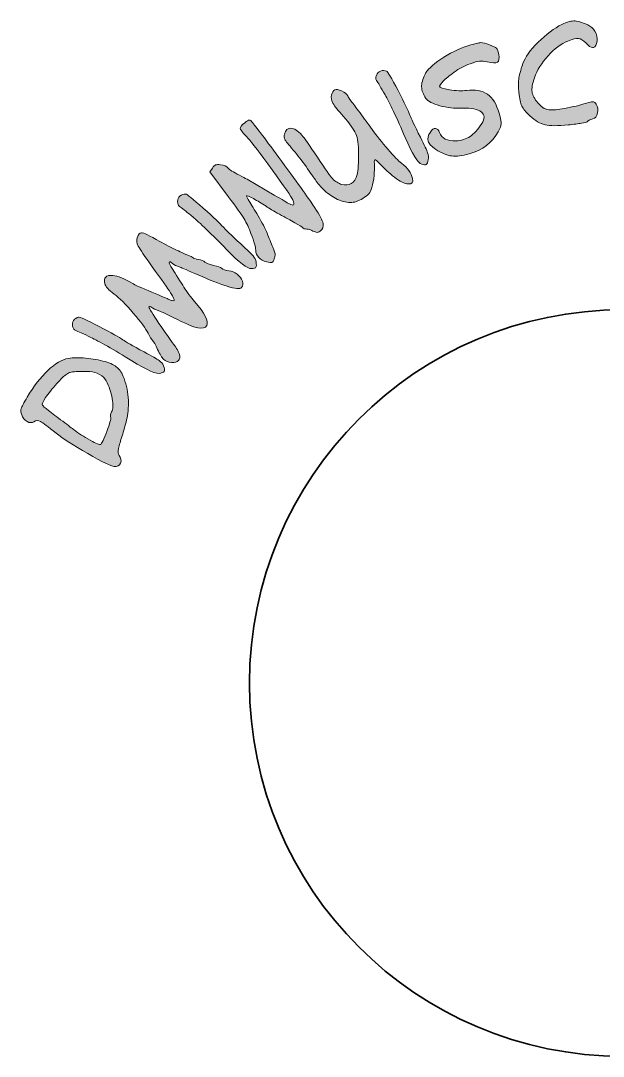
# Model space of a CAD drawing. Header units: inches. Extents: x -377 to 507, y -117 to 625.
# Drawn here: x -179.28 to -158.2, y 476.18 to 513.64 of the extents above; entities that cross this region are included whole.
import ezdxf

# ---------------------------------------------------------------- set-up
doc = ezdxf.new("R2010")
doc.units = ezdxf.units.IN
doc.header["$MEASUREMENT"] = 0
doc.layers.add('CUT', color=7, linetype='Continuous')
doc.layers.add('ENGRAVE', color=7, linetype='Continuous')

# ---------------------------------------------------------------- blocks, each defined once
blk = doc.blocks.new('block 262')
at = {"layer": 'ENGRAVE'}
h = blk.add_hatch(color=7, dxfattribs=at)
h.dxf.hatch_style = 2
edge = h.paths.add_edge_path()
edge.add_spline(control_points=[(-159.7, 513.503), (-159.514, 513.595), (-159.354, 513.637), (-159.219, 513.63), (-159.084, 513.623), (-158.906, 513.561), (-158.685, 513.443), (-158.586, 513.39), (-158.512, 513.298), (-158.462, 513.169), (-158.412, 513.04), (-158.407, 512.921), (-158.447, 512.81), (-158.483, 512.709), (-158.532, 512.66), (-158.595, 512.664), (-158.657, 512.668), (-158.738, 512.725), (-158.839, 512.833), (-158.939, 512.934), (-159.026, 512.988), (-159.102, 512.997), (-159.177, 513.007), (-159.305, 512.974), (-159.484, 512.9), (-159.733, 512.797), (-159.972, 512.62), (-160.201, 512.369), (-160.431, 512.117), (-160.594, 511.852), (-160.693, 511.573), (-160.768, 511.357), (-160.797, 511.187), (-160.78, 511.063), (-160.763, 510.94), (-160.692, 510.806), (-160.566, 510.661), (-160.474, 510.56), (-160.4, 510.494), (-160.344, 510.464), (-160.288, 510.434), (-160.204, 510.416), (-160.093, 510.41), (-159.969, 510.406), (-159.768, 510.431), (-159.491, 510.486), (-159.214, 510.54), (-158.957, 510.606), (-158.723, 510.681), (-158.648, 510.702), (-158.595, 510.708), (-158.562, 510.701), (-158.529, 510.694), (-158.496, 510.666), (-158.461, 510.619), (-158.401, 510.532), (-158.384, 510.426), (-158.412, 510.301), (-158.439, 510.177), (-158.497, 510.104), (-158.584, 510.082), (-158.638, 510.068), (-158.681, 510.052), (-158.713, 510.034), (-158.745, 510.016), (-158.771, 509.999), (-158.79, 509.984), (-158.81, 509.97), (-158.877, 509.952), (-158.989, 509.932), (-159.102, 509.912), (-159.264, 509.89), (-159.474, 509.868), (-159.849, 509.829), (-160.127, 509.831), (-160.308, 509.874), (-160.489, 509.917), (-160.671, 510.022), (-160.855, 510.191), (-161.006, 510.332), (-161.105, 510.453), (-161.151, 510.552), (-161.198, 510.652), (-161.233, 510.817), (-161.257, 511.048), (-161.279, 511.255), (-161.281, 511.417), (-161.263, 511.533), (-161.246, 511.65), (-161.195, 511.836), (-161.111, 512.092), (-161.036, 512.308), (-160.851, 512.563), (-160.559, 512.855), (-160.265, 513.147), (-159.979, 513.363), (-159.7, 513.503)], knot_values=[0, 0, 0, 0, 1, 1, 1, 2, 2, 2, 3, 3, 3, 4, 4, 4, 5, 5, 5, 6, 6, 6, 7, 7, 7, 8, 8, 8, 9, 9, 9, 10, 10, 10, 11, 11, 11, 12, 12, 12, 13, 13, 13, 14, 14, 14, 15, 15, 15, 16, 16, 16, 17, 17, 17, 18, 18, 18, 19, 19, 19, 20, 20, 20, 21, 21, 21, 22, 22, 22, 23, 23, 23, 24, 24, 24, 25, 25, 25, 26, 26, 26, 27, 27, 27, 28, 28, 28, 29, 29, 29, 30, 30, 30, 31, 31, 31, 32, 32, 32, 32], degree=3, periodic=1)
h = blk.add_hatch(color=7, dxfattribs=at)
h.dxf.hatch_style = 2
edge = h.paths.add_edge_path()
edge.add_spline(control_points=[(-164.652, 511.701), (-164.579, 511.852), (-164.39, 512.034), (-164.086, 512.246), (-163.782, 512.458), (-163.443, 512.621), (-163.071, 512.735), (-162.852, 512.803), (-162.707, 512.839), (-162.636, 512.843), (-162.565, 512.847), (-162.46, 512.822), (-162.323, 512.767), (-162.186, 512.716), (-162.101, 512.673), (-162.067, 512.639), (-162.034, 512.604), (-162.006, 512.53), (-161.985, 512.418), (-161.958, 512.271), (-161.975, 512.178), (-162.034, 512.138), (-162.093, 512.098), (-162.217, 512.101), (-162.404, 512.146), (-162.513, 512.174), (-162.604, 512.184), (-162.679, 512.177), (-162.754, 512.17), (-162.869, 512.136), (-163.024, 512.077), (-163.228, 512.004), (-163.419, 511.904), (-163.597, 511.777), (-163.775, 511.65), (-163.907, 511.54), (-163.992, 511.449), (-164.077, 511.358), (-164.122, 511.297), (-164.126, 511.265), (-164.127, 511.221), (-164.007, 511.179), (-163.767, 511.139), (-163.525, 511.099), (-163.32, 511.09), (-163.151, 511.115), (-162.838, 511.156), (-162.585, 511.109), (-162.393, 510.975), (-162.201, 510.841), (-162.061, 510.612), (-161.974, 510.289), (-161.92, 510.093), (-161.895, 509.964), (-161.898, 509.902), (-161.901, 509.84), (-161.936, 509.746), (-162.003, 509.623), (-162.22, 509.226), (-162.571, 508.958), (-163.055, 508.818), (-163.307, 508.745), (-163.52, 508.721), (-163.693, 508.744), (-163.866, 508.767), (-164.056, 508.847), (-164.265, 508.984), (-164.418, 509.083), (-164.511, 509.18), (-164.541, 509.277), (-164.572, 509.374), (-164.545, 509.485), (-164.46, 509.608), (-164.397, 509.7), (-164.336, 509.744), (-164.276, 509.741), (-164.215, 509.737), (-164.166, 509.688), (-164.127, 509.594), (-164.047, 509.378), (-163.851, 509.278), (-163.539, 509.292), (-163.34, 509.302), (-163.168, 509.354), (-163.025, 509.448), (-162.882, 509.542), (-162.741, 509.697), (-162.602, 509.915), (-162.485, 510.095), (-162.489, 510.237), (-162.615, 510.339), (-162.741, 510.44), (-162.97, 510.486), (-163.3, 510.475), (-163.587, 510.464), (-163.859, 510.493), (-164.117, 510.563), (-164.375, 510.634), (-164.543, 510.722), (-164.62, 510.829), (-164.721, 510.976), (-164.774, 511.113), (-164.777, 511.24), (-164.781, 511.366), (-164.739, 511.52), (-164.652, 511.701)], knot_values=[0, 0, 0, 0, 1, 1, 1, 2, 2, 2, 3, 3, 3, 4, 4, 4, 5, 5, 5, 6, 6, 6, 7, 7, 7, 8, 8, 8, 9, 9, 9, 10, 10, 10, 11, 11, 11, 12, 12, 12, 13, 13, 13, 14, 14, 14, 15, 15, 15, 16, 16, 16, 17, 17, 17, 18, 18, 18, 19, 19, 19, 20, 20, 20, 21, 21, 21, 22, 22, 22, 23, 23, 23, 24, 24, 24, 25, 25, 25, 26, 26, 26, 27, 27, 27, 28, 28, 28, 29, 29, 29, 30, 30, 30, 31, 31, 31, 32, 32, 32, 33, 33, 33, 34, 34, 34, 35, 35, 35, 35], degree=3, periodic=1)
h = blk.add_hatch(color=7, dxfattribs=at)
h.dxf.hatch_style = 2
edge = h.paths.add_edge_path()
edge.add_spline(control_points=[(-166.409, 511.671), (-166.382, 511.741), (-166.333, 511.789), (-166.262, 511.817), (-166.19, 511.844), (-166.118, 511.843), (-166.042, 511.813), (-166.005, 511.8), (-165.868, 511.567), (-165.63, 511.112), (-165.392, 510.657), (-165.248, 510.36), (-165.198, 510.22), (-165.164, 510.12), (-165.038, 509.853), (-164.819, 509.421), (-164.677, 509.135), (-164.589, 508.948), (-164.557, 508.858), (-164.524, 508.769), (-164.516, 508.687), (-164.533, 508.612), (-164.555, 508.517), (-164.579, 508.46), (-164.606, 508.441), (-164.632, 508.421), (-164.686, 508.423), (-164.768, 508.446), (-164.91, 508.486), (-165.111, 508.81), (-165.37, 509.417), (-165.519, 509.764), (-165.658, 510.074), (-165.789, 510.348), (-165.921, 510.622), (-166.023, 510.824), (-166.097, 510.954), (-166.17, 511.085), (-166.235, 511.196), (-166.291, 511.287), (-166.347, 511.379), (-166.385, 511.441), (-166.405, 511.475), (-166.424, 511.508), (-166.434, 511.537), (-166.435, 511.562), (-166.436, 511.587), (-166.427, 511.623), (-166.409, 511.671)], knot_values=[0, 0, 0, 0, 1, 1, 1, 2, 2, 2, 3, 3, 3, 4, 4, 4, 5, 5, 5, 6, 6, 6, 7, 7, 7, 8, 8, 8, 9, 9, 9, 10, 10, 10, 11, 11, 11, 12, 12, 12, 13, 13, 13, 14, 14, 14, 15, 15, 15, 16, 16, 16, 16], degree=3, periodic=1)
h = blk.add_hatch(color=7, dxfattribs=at)
h.dxf.hatch_style = 2
edge = h.paths.add_edge_path()
edge.add_spline(control_points=[(-168.037, 510.958), (-168.012, 511.047), (-167.971, 511.107), (-167.915, 511.136), (-167.863, 511.164), (-167.78, 511.15), (-167.669, 511.097), (-167.557, 511.043), (-167.484, 510.984), (-167.451, 510.92), (-167.432, 510.882), (-167.389, 510.819), (-167.323, 510.729), (-167.257, 510.639), (-167.15, 510.497), (-167.003, 510.301), (-166.856, 510.106), (-166.711, 509.907), (-166.567, 509.705), (-166.405, 509.479), (-166.215, 509.24), (-165.995, 508.987), (-165.775, 508.734), (-165.612, 508.566), (-165.506, 508.482), (-165.278, 508.311), (-165.144, 508.127), (-165.105, 507.933), (-165.072, 507.788), (-165.123, 507.721), (-165.257, 507.731), (-165.396, 507.74), (-165.561, 507.821), (-165.753, 507.974), (-165.945, 508.127), (-166.108, 508.273), (-166.243, 508.413), (-166.378, 508.552), (-166.455, 508.618), (-166.474, 508.608), (-166.485, 508.602), (-166.49, 508.573), (-166.487, 508.522), (-166.484, 508.471), (-166.483, 508.378), (-166.485, 508.244), (-166.486, 508.109), (-166.501, 507.964), (-166.528, 507.806), (-166.558, 507.652), (-166.588, 507.542), (-166.62, 507.475), (-166.653, 507.408), (-166.705, 507.348), (-166.778, 507.296), (-166.944, 507.166), (-167.101, 507.091), (-167.247, 507.069), (-167.393, 507.048), (-167.562, 507.073), (-167.752, 507.146), (-167.93, 507.22), (-168.091, 507.321), (-168.236, 507.449), (-168.381, 507.576), (-168.498, 507.703), (-168.586, 507.831), (-168.675, 507.96), (-168.799, 508.136), (-168.959, 508.36), (-169.119, 508.585), (-169.273, 508.783), (-169.42, 508.954), (-169.594, 509.16), (-169.694, 509.289), (-169.722, 509.341), (-169.749, 509.394), (-169.754, 509.458), (-169.737, 509.534), (-169.699, 509.682), (-169.622, 509.754), (-169.504, 509.748), (-169.387, 509.743), (-169.255, 509.659), (-169.108, 509.497), (-169.021, 509.404), (-168.834, 509.138), (-168.546, 508.701), (-168.258, 508.264), (-168.077, 508.005), (-168.001, 507.925), (-167.897, 507.817), (-167.783, 507.748), (-167.66, 507.717), (-167.536, 507.686), (-167.424, 507.697), (-167.322, 507.75), (-167.221, 507.802), (-167.151, 507.91), (-167.111, 508.071), (-167.071, 508.233), (-167.052, 508.495), (-167.055, 508.856), (-167.055, 509.157), (-167.089, 509.389), (-167.159, 509.55), (-167.229, 509.712), (-167.379, 509.921), (-167.609, 510.179), (-167.798, 510.386), (-167.923, 510.545), (-167.983, 510.656), (-168.044, 510.768), (-168.062, 510.869), (-168.037, 510.958)], knot_values=[0, 0, 0, 0, 1, 1, 1, 2, 2, 2, 3, 3, 3, 4, 4, 4, 5, 5, 5, 6, 6, 6, 7, 7, 7, 8, 8, 8, 9, 9, 9, 10, 10, 10, 11, 11, 11, 12, 12, 12, 13, 13, 13, 14, 14, 14, 15, 15, 15, 16, 16, 16, 17, 17, 17, 18, 18, 18, 19, 19, 19, 20, 20, 20, 21, 21, 21, 22, 22, 22, 23, 23, 23, 24, 24, 24, 25, 25, 25, 26, 26, 26, 27, 27, 27, 28, 28, 28, 29, 29, 29, 30, 30, 30, 31, 31, 31, 32, 32, 32, 33, 33, 33, 34, 34, 34, 35, 35, 35, 36, 36, 36, 37, 37, 37, 38, 38, 38, 38], degree=3, periodic=1)
h = blk.add_hatch(color=7, dxfattribs=at)
h.dxf.hatch_style = 2
edge = h.paths.add_edge_path()
edge.add_spline(control_points=[(-171.336, 509.731), (-171.353, 509.785), (-171.3, 509.857), (-171.177, 509.948), (-171.096, 510.009), (-171.04, 510.04), (-171.009, 510.042), (-170.979, 510.043), (-170.942, 510.015), (-170.899, 509.958), (-170.714, 509.731), (-170.323, 509.21), (-169.725, 508.393), (-169.127, 507.577), (-168.764, 507.069), (-168.636, 506.869), (-168.463, 506.602), (-168.365, 506.412), (-168.342, 506.3), (-168.319, 506.187), (-168.355, 506.096), (-168.45, 506.025), (-168.501, 505.987), (-168.549, 505.974), (-168.595, 505.985), (-168.64, 505.996), (-168.693, 506.018), (-168.753, 506.049), (-168.814, 506.08), (-168.871, 506.097), (-168.925, 506.099), (-169.007, 506.102), (-169.06, 506.12), (-169.085, 506.154), (-169.108, 506.185), (-169.199, 506.243), (-169.359, 506.33), (-169.519, 506.417), (-169.706, 506.519), (-169.92, 506.636), (-170.134, 506.754), (-170.296, 506.851), (-170.406, 506.927), (-170.561, 507.029), (-170.714, 507.12), (-170.865, 507.203), (-171.016, 507.285), (-171.1, 507.32), (-171.118, 507.308), (-171.128, 507.3), (-171.086, 507.221), (-170.991, 507.069), (-170.897, 506.918), (-170.781, 506.724), (-170.642, 506.49), (-170.504, 506.255), (-170.403, 506.053), (-170.341, 505.883), (-170.309, 505.806), (-170.273, 505.718), (-170.232, 505.62), (-170.19, 505.522), (-170.16, 505.452), (-170.144, 505.412), (-170.127, 505.372), (-170.111, 505.325), (-170.096, 505.273), (-170.081, 505.221), (-170.075, 505.178), (-170.079, 505.144), (-170.082, 505.11), (-170.091, 505.071), (-170.107, 505.028), (-170.137, 504.947), (-170.165, 504.902), (-170.192, 504.893), (-170.219, 504.883), (-170.283, 504.892), (-170.381, 504.918), (-170.504, 504.948), (-170.6, 505.001), (-170.669, 505.076), (-170.738, 505.151), (-170.775, 505.24), (-170.778, 505.343), (-170.779, 505.437), (-170.837, 505.635), (-170.95, 505.936), (-171.026, 506.143), (-171.109, 506.32), (-171.199, 506.467), (-171.29, 506.613), (-171.483, 506.885), (-171.779, 507.282), (-171.779, 507.282), (-172.44, 508.168), (-172.44, 508.168), (-172.44, 508.168), (-172.347, 508.308), (-172.347, 508.308), (-172.307, 508.369), (-172.269, 508.407), (-172.233, 508.421), (-172.196, 508.435), (-172.136, 508.436), (-172.053, 508.424), (-171.922, 508.411), (-171.833, 508.374), (-171.788, 508.313), (-171.762, 508.279), (-171.715, 508.242), (-171.645, 508.201), (-171.576, 508.161), (-171.482, 508.11), (-171.364, 508.047), (-171.246, 507.984), (-171.156, 507.936), (-171.094, 507.903), (-171.094, 507.903), (-170.107, 507.333), (-170.107, 507.333), (-169.817, 507.157), (-169.635, 507.051), (-169.559, 507.012), (-169.483, 506.974), (-169.434, 506.962), (-169.414, 506.978), (-169.387, 506.998), (-169.395, 507.058), (-169.438, 507.158), (-169.496, 507.278), (-169.745, 507.641), (-170.185, 508.245), (-170.624, 508.849), (-170.915, 509.228), (-171.056, 509.382), (-171.226, 509.56), (-171.32, 509.677), (-171.336, 509.731)], knot_values=[0, 0, 0, 0, 1, 1, 1, 2, 2, 2, 3, 3, 3, 4, 4, 4, 5, 5, 5, 6, 6, 6, 7, 7, 7, 8, 8, 8, 9, 9, 9, 10, 10, 10, 11, 11, 11, 12, 12, 12, 13, 13, 13, 14, 14, 14, 15, 15, 15, 16, 16, 16, 17, 17, 17, 18, 18, 18, 19, 19, 19, 20, 20, 20, 21, 21, 21, 22, 22, 22, 23, 23, 23, 24, 24, 24, 25, 25, 25, 26, 26, 26, 27, 27, 27, 28, 28, 28, 29, 29, 29, 30, 30, 30, 31, 31, 31, 32, 32, 32, 33, 33, 33, 34, 34, 34, 35, 35, 35, 36, 36, 36, 37, 37, 37, 38, 38, 38, 39, 39, 39, 40, 40, 40, 41, 41, 41, 42, 42, 42, 43, 43, 43, 44, 44, 44, 45, 45, 45, 46, 46, 46, 46], degree=3, periodic=1)
h = blk.add_hatch(color=7, dxfattribs=at)
h.dxf.hatch_style = 2
edge = h.paths.add_edge_path()
edge.add_spline(control_points=[(-173.605, 507.102), (-173.604, 507.177), (-173.575, 507.24), (-173.519, 507.291), (-173.462, 507.342), (-173.393, 507.367), (-173.312, 507.366), (-173.273, 507.367), (-173.062, 507.197), (-172.678, 506.856), (-172.294, 506.516), (-172.054, 506.289), (-171.958, 506.176), (-171.89, 506.095), (-171.677, 505.89), (-171.319, 505.563), (-171.085, 505.347), (-170.936, 505.203), (-170.874, 505.131), (-170.812, 505.058), (-170.775, 504.985), (-170.764, 504.909), (-170.751, 504.812), (-170.754, 504.751), (-170.772, 504.723), (-170.79, 504.695), (-170.841, 504.678), (-170.925, 504.67), (-171.073, 504.657), (-171.375, 504.888), (-171.833, 505.365), (-172.095, 505.636), (-172.336, 505.876), (-172.556, 506.085), (-172.776, 506.294), (-172.943, 506.447), (-173.058, 506.543), (-173.173, 506.639), (-173.273, 506.72), (-173.358, 506.786), (-173.443, 506.852), (-173.501, 506.897), (-173.531, 506.92), (-173.561, 506.945), (-173.581, 506.968), (-173.59, 506.991), (-173.6, 507.014), (-173.605, 507.051), (-173.605, 507.102)], knot_values=[0, 0, 0, 0, 1, 1, 1, 2, 2, 2, 3, 3, 3, 4, 4, 4, 5, 5, 5, 6, 6, 6, 7, 7, 7, 8, 8, 8, 9, 9, 9, 10, 10, 10, 11, 11, 11, 12, 12, 12, 13, 13, 13, 14, 14, 14, 15, 15, 15, 16, 16, 16, 16], degree=3, periodic=1)
h = blk.add_hatch(color=7, dxfattribs=at)
h.dxf.hatch_style = 2
edge = h.paths.add_edge_path()
edge.add_spline(control_points=[(-174.114, 501.399), (-174.173, 501.452), (-174.245, 501.569), (-174.329, 501.749), (-174.412, 501.929), (-174.469, 502.032), (-174.501, 502.06), (-174.552, 502.106), (-174.609, 502.197), (-174.674, 502.334), (-174.749, 502.492), (-174.927, 502.734), (-175.209, 503.06), (-175.491, 503.386), (-175.72, 503.616), (-175.895, 503.75), (-176.101, 503.9), (-176.216, 504.026), (-176.24, 504.126), (-176.288, 504.346), (-176.192, 504.444), (-175.951, 504.421), (-175.77, 504.402), (-175.537, 504.31), (-175.252, 504.146), (-175.146, 504.08), (-174.91, 503.971), (-174.543, 503.819), (-174.176, 503.667), (-173.97, 503.579), (-173.923, 503.554), (-173.88, 503.533), (-173.84, 503.518), (-173.804, 503.512), (-173.768, 503.505), (-173.744, 503.507), (-173.732, 503.52), (-173.713, 503.542), (-173.755, 503.634), (-173.858, 503.794), (-173.962, 503.955), (-174.184, 504.27), (-174.525, 504.739), (-174.801, 505.123), (-174.969, 505.371), (-175.027, 505.483), (-175.086, 505.595), (-175.1, 505.697), (-175.069, 505.789), (-175.025, 505.908), (-174.974, 505.968), (-174.917, 505.968), (-174.842, 505.969), (-174.621, 505.865), (-174.252, 505.654), (-174.036, 505.535), (-173.833, 505.43), (-173.646, 505.342), (-173.458, 505.253), (-173.319, 505.19), (-173.23, 505.153), (-173.141, 505.116), (-173.083, 505.088), (-173.055, 505.069), (-173.026, 505.043), (-172.958, 505.021), (-172.851, 505.002), (-172.743, 504.982), (-172.666, 504.951), (-172.618, 504.909), (-172.571, 504.867), (-172.468, 504.827), (-172.308, 504.789), (-172.149, 504.751), (-172.05, 504.716), (-172.012, 504.682), (-171.959, 504.634), (-171.871, 504.604), (-171.751, 504.593), (-171.643, 504.587), (-171.542, 504.547), (-171.45, 504.473), (-171.357, 504.398), (-171.294, 504.313), (-171.26, 504.218), (-171.226, 504.122), (-171.236, 504.045), (-171.29, 503.985), (-171.346, 503.922), (-171.522, 503.938), (-171.816, 504.034), (-172.111, 504.13), (-172.452, 504.263), (-172.839, 504.433), (-173.227, 504.604), (-173.451, 504.699), (-173.512, 504.72), (-173.643, 504.763), (-173.737, 504.81), (-173.794, 504.861), (-173.851, 504.912), (-173.886, 504.93), (-173.9, 504.914), (-173.926, 504.885), (-173.886, 504.793), (-173.782, 504.637), (-173.735, 504.562), (-173.67, 504.458), (-173.584, 504.324), (-173.499, 504.191), (-173.431, 504.085), (-173.38, 504.005), (-173.329, 503.925), (-173.267, 503.836), (-173.194, 503.737), (-173.121, 503.637), (-173.054, 503.552), (-172.993, 503.481), (-172.619, 503.061), (-172.472, 502.771), (-172.553, 502.61), (-172.6, 502.527), (-172.707, 502.498), (-172.877, 502.524), (-172.992, 502.542), (-173.235, 502.643), (-173.606, 502.828), (-173.978, 503.012), (-174.203, 503.117), (-174.283, 503.143), (-174.411, 503.184), (-174.498, 503.225), (-174.544, 503.266), (-174.589, 503.307), (-174.622, 503.316), (-174.642, 503.294), (-174.656, 503.278), (-174.561, 503.115), (-174.356, 502.804), (-174.151, 502.493), (-173.95, 502.204), (-173.752, 501.936), (-173.639, 501.783), (-173.568, 501.66), (-173.541, 501.568), (-173.513, 501.475), (-173.525, 501.4), (-173.575, 501.343), (-173.626, 501.286), (-173.709, 501.264), (-173.823, 501.275), (-173.938, 501.287), (-174.035, 501.328), (-174.114, 501.399)], knot_values=[0, 0, 0, 0, 1, 1, 1, 2, 2, 2, 3, 3, 3, 4, 4, 4, 5, 5, 5, 6, 6, 6, 7, 7, 7, 8, 8, 8, 9, 9, 9, 10, 10, 10, 11, 11, 11, 12, 12, 12, 13, 13, 13, 14, 14, 14, 15, 15, 15, 16, 16, 16, 17, 17, 17, 18, 18, 18, 19, 19, 19, 20, 20, 20, 21, 21, 21, 22, 22, 22, 23, 23, 23, 24, 24, 24, 25, 25, 25, 26, 26, 26, 27, 27, 27, 28, 28, 28, 29, 29, 29, 30, 30, 30, 31, 31, 31, 32, 32, 32, 33, 33, 33, 34, 34, 34, 35, 35, 35, 36, 36, 36, 37, 37, 37, 38, 38, 38, 39, 39, 39, 40, 40, 40, 41, 41, 41, 42, 42, 42, 43, 43, 43, 44, 44, 44, 45, 45, 45, 46, 46, 46, 47, 47, 47, 48, 48, 48, 49, 49, 49, 50, 50, 50, 51, 51, 51, 51], degree=3, periodic=1)
h = blk.add_hatch(color=7, dxfattribs=at)
h.dxf.hatch_style = 2
edge = h.paths.add_edge_path()
edge.add_spline(control_points=[(-177.407, 502.589), (-177.425, 502.662), (-177.412, 502.73), (-177.37, 502.794), (-177.327, 502.857), (-177.267, 502.898), (-177.188, 502.917), (-177.151, 502.927), (-176.904, 502.814), (-176.448, 502.578), (-175.992, 502.342), (-175.704, 502.181), (-175.584, 502.095), (-175.498, 502.032), (-175.242, 501.886), (-174.815, 501.656), (-174.535, 501.504), (-174.355, 501.401), (-174.277, 501.347), (-174.199, 501.292), (-174.146, 501.229), (-174.116, 501.159), (-174.08, 501.068), (-174.067, 501.007), (-174.078, 500.976), (-174.089, 500.945), (-174.134, 500.916), (-174.214, 500.887), (-174.353, 500.838), (-174.704, 500.989), (-175.265, 501.339), (-175.584, 501.538), (-175.877, 501.711), (-176.141, 501.86), (-176.406, 502.009), (-176.606, 502.116), (-176.74, 502.181), (-176.875, 502.246), (-176.992, 502.3), (-177.091, 502.343), (-177.189, 502.386), (-177.256, 502.416), (-177.291, 502.432), (-177.326, 502.447), (-177.351, 502.465), (-177.366, 502.485), (-177.381, 502.505), (-177.394, 502.54), (-177.407, 502.589)], knot_values=[0, 0, 0, 0, 1, 1, 1, 2, 2, 2, 3, 3, 3, 4, 4, 4, 5, 5, 5, 6, 6, 6, 7, 7, 7, 8, 8, 8, 9, 9, 9, 10, 10, 10, 11, 11, 11, 12, 12, 12, 13, 13, 13, 14, 14, 14, 15, 15, 15, 16, 16, 16, 16], degree=3, periodic=1)
h = blk.add_hatch(color=7, dxfattribs=at)
h.dxf.hatch_style = 2
edge = h.paths.add_edge_path()
edge.add_spline(control_points=[(-179.244, 499.387), (-179.277, 499.471), (-179.283, 499.544), (-179.263, 499.605), (-179.243, 499.666), (-179.171, 499.805), (-179.047, 500.022), (-178.818, 500.414), (-178.569, 500.736), (-178.299, 500.989), (-178.031, 501.242), (-177.784, 501.386), (-177.559, 501.422), (-177.39, 501.452), (-177.182, 501.457), (-176.933, 501.433), (-176.684, 501.41), (-176.45, 501.367), (-176.23, 501.305), (-176.027, 501.246), (-175.879, 501.175), (-175.788, 501.094), (-175.697, 501.012), (-175.615, 500.882), (-175.543, 500.7), (-175.448, 500.444), (-175.396, 500.182), (-175.387, 499.912), (-175.378, 499.642), (-175.399, 499.403), (-175.451, 499.196), (-175.502, 498.988), (-175.557, 498.796), (-175.614, 498.618), (-175.672, 498.44), (-175.715, 498.29), (-175.744, 498.166), (-175.773, 498.043), (-175.766, 497.958), (-175.723, 497.912), (-175.649, 497.825), (-175.633, 497.733), (-175.673, 497.638), (-175.714, 497.542), (-175.789, 497.499), (-175.899, 497.509), (-176.008, 497.518), (-176.328, 497.676), (-176.857, 497.979), (-177.386, 498.284), (-177.768, 498.531), (-178.002, 498.721), (-178.291, 498.954), (-178.479, 499.093), (-178.568, 499.14), (-178.656, 499.186), (-178.735, 499.184), (-178.804, 499.134), (-178.877, 499.087), (-178.959, 499.088), (-179.052, 499.139), (-179.145, 499.19), (-179.209, 499.273), (-179.244, 499.387)], knot_values=[0, 0, 0, 0, 1, 1, 1, 2, 2, 2, 3, 3, 3, 4, 4, 4, 5, 5, 5, 6, 6, 6, 7, 7, 7, 8, 8, 8, 9, 9, 9, 10, 10, 10, 11, 11, 11, 12, 12, 12, 13, 13, 13, 14, 14, 14, 15, 15, 15, 16, 16, 16, 17, 17, 17, 18, 18, 18, 19, 19, 19, 20, 20, 20, 21, 21, 21, 21], degree=3, periodic=1)
edge = h.paths.add_edge_path()
edge.add_spline(control_points=[(-177.973, 500.513), (-178.15, 500.319), (-178.288, 500.149), (-178.383, 500.004), (-178.479, 499.858), (-178.517, 499.768), (-178.497, 499.733), (-178.482, 499.706), (-178.408, 499.642), (-178.276, 499.539), (-178.143, 499.436), (-177.972, 499.305), (-177.761, 499.147), (-177.55, 498.988), (-177.414, 498.885), (-177.352, 498.839), (-177.188, 498.714), (-176.994, 498.59), (-176.77, 498.465), (-176.547, 498.34), (-176.419, 498.289), (-176.389, 498.311), (-176.35, 498.339), (-176.277, 498.497), (-176.169, 498.784), (-176.061, 499.072), (-176.013, 499.235), (-176.026, 499.275), (-176.047, 499.334), (-176.037, 499.405), (-175.993, 499.488), (-175.942, 499.585), (-175.936, 499.747), (-175.975, 499.973), (-176.014, 500.199), (-176.087, 500.412), (-176.193, 500.611), (-176.238, 500.706), (-176.316, 500.784), (-176.428, 500.846), (-176.539, 500.906), (-176.656, 500.94), (-176.777, 500.946), (-176.934, 500.947), (-177.045, 500.949), (-177.11, 500.953), (-177.176, 500.956), (-177.253, 500.952), (-177.342, 500.942), (-177.431, 500.931), (-177.49, 500.92), (-177.517, 500.908), (-177.545, 500.896), (-177.591, 500.869), (-177.654, 500.826), (-177.717, 500.783), (-177.766, 500.742), (-177.8, 500.705), (-177.834, 500.668), (-177.891, 500.604), (-177.973, 500.513)], knot_values=[0, 0, 0, 0, 1, 1, 1, 2, 2, 2, 3, 3, 3, 4, 4, 4, 5, 5, 5, 6, 6, 6, 7, 7, 7, 8, 8, 8, 9, 9, 9, 10, 10, 10, 11, 11, 11, 12, 12, 12, 13, 13, 13, 14, 14, 14, 15, 15, 15, 16, 16, 16, 17, 17, 17, 18, 18, 18, 19, 19, 19, 20, 20, 20, 20], degree=3, periodic=1)
at = {"layer": 'ENGRAVE', "lineweight": 0}
for points, knots in [([(-159.7, 513.503), (-159.514, 513.595), (-159.354, 513.637), (-159.219, 513.63), (-159.084, 513.623), (-158.906, 513.561), (-158.685, 513.443), (-158.586, 513.39), (-158.512, 513.298), (-158.462, 513.169), (-158.412, 513.04), (-158.407, 512.921), (-158.447, 512.81), (-158.483, 512.709), (-158.532, 512.66), (-158.595, 512.664), (-158.657, 512.668), (-158.738, 512.725), (-158.839, 512.833), (-158.939, 512.934), (-159.026, 512.988), (-159.102, 512.997), (-159.177, 513.007), (-159.305, 512.974), (-159.484, 512.9), (-159.733, 512.797), (-159.972, 512.62), (-160.201, 512.369), (-160.431, 512.117), (-160.594, 511.852), (-160.693, 511.573), (-160.768, 511.357), (-160.797, 511.187), (-160.78, 511.063), (-160.763, 510.94), (-160.692, 510.806), (-160.566, 510.661), (-160.474, 510.56), (-160.4, 510.494), (-160.344, 510.464), (-160.288, 510.434), (-160.204, 510.416), (-160.093, 510.41), (-159.969, 510.406), (-159.768, 510.431), (-159.491, 510.486), (-159.214, 510.54), (-158.957, 510.606), (-158.723, 510.681), (-158.648, 510.702), (-158.595, 510.708), (-158.562, 510.701), (-158.529, 510.694), (-158.496, 510.666), (-158.461, 510.619), (-158.401, 510.532), (-158.384, 510.426), (-158.412, 510.301), (-158.439, 510.177), (-158.497, 510.104), (-158.584, 510.082), (-158.638, 510.068), (-158.681, 510.052), (-158.713, 510.034), (-158.745, 510.016), (-158.771, 509.999), (-158.79, 509.984), (-158.81, 509.97), (-158.877, 509.952), (-158.989, 509.932), (-159.102, 509.912), (-159.264, 509.89), (-159.474, 509.868), (-159.849, 509.829), (-160.127, 509.831), (-160.308, 509.874), (-160.489, 509.917), (-160.671, 510.022), (-160.855, 510.191), (-161.006, 510.332), (-161.105, 510.453), (-161.151, 510.552), (-161.198, 510.652), (-161.233, 510.817), (-161.257, 511.048), (-161.279, 511.255), (-161.281, 511.417), (-161.263, 511.533), (-161.246, 511.65), (-161.195, 511.836), (-161.111, 512.092), (-161.036, 512.308), (-160.851, 512.563), (-160.559, 512.855), (-160.265, 513.147), (-159.979, 513.363), (-159.7, 513.503)], [0, 0, 0, 0, 1, 1, 1, 2, 2, 2, 3, 3, 3, 4, 4, 4, 5, 5, 5, 6, 6, 6, 7, 7, 7, 8, 8, 8, 9, 9, 9, 10, 10, 10, 11, 11, 11, 12, 12, 12, 13, 13, 13, 14, 14, 14, 15, 15, 15, 16, 16, 16, 17, 17, 17, 18, 18, 18, 19, 19, 19, 20, 20, 20, 21, 21, 21, 22, 22, 22, 23, 23, 23, 24, 24, 24, 25, 25, 25, 26, 26, 26, 27, 27, 27, 28, 28, 28, 29, 29, 29, 30, 30, 30, 31, 31, 31, 32, 32, 32, 32]), ([(-164.652, 511.701), (-164.579, 511.852), (-164.39, 512.034), (-164.086, 512.246), (-163.782, 512.458), (-163.443, 512.621), (-163.071, 512.735), (-162.852, 512.803), (-162.707, 512.839), (-162.636, 512.843), (-162.565, 512.847), (-162.46, 512.822), (-162.323, 512.767), (-162.186, 512.716), (-162.101, 512.673), (-162.067, 512.639), (-162.034, 512.604), (-162.006, 512.53), (-161.985, 512.418), (-161.958, 512.271), (-161.975, 512.178), (-162.034, 512.138), (-162.093, 512.098), (-162.217, 512.101), (-162.404, 512.146), (-162.513, 512.174), (-162.604, 512.184), (-162.679, 512.177), (-162.754, 512.17), (-162.869, 512.136), (-163.024, 512.077), (-163.228, 512.004), (-163.419, 511.904), (-163.597, 511.777), (-163.775, 511.65), (-163.907, 511.54), (-163.992, 511.449), (-164.077, 511.358), (-164.122, 511.297), (-164.126, 511.265), (-164.127, 511.221), (-164.007, 511.179), (-163.767, 511.139), (-163.525, 511.099), (-163.32, 511.09), (-163.151, 511.115), (-162.838, 511.156), (-162.585, 511.109), (-162.393, 510.975), (-162.201, 510.841), (-162.061, 510.612), (-161.974, 510.289), (-161.92, 510.093), (-161.895, 509.964), (-161.898, 509.902), (-161.901, 509.84), (-161.936, 509.746), (-162.003, 509.623), (-162.22, 509.226), (-162.571, 508.958), (-163.055, 508.818), (-163.307, 508.745), (-163.52, 508.721), (-163.693, 508.744), (-163.866, 508.767), (-164.056, 508.847), (-164.265, 508.984), (-164.418, 509.083), (-164.511, 509.18), (-164.541, 509.277), (-164.572, 509.374), (-164.545, 509.485), (-164.46, 509.608), (-164.397, 509.7), (-164.336, 509.744), (-164.276, 509.741), (-164.215, 509.737), (-164.166, 509.688), (-164.127, 509.594), (-164.047, 509.378), (-163.851, 509.278), (-163.539, 509.292), (-163.34, 509.302), (-163.168, 509.354), (-163.025, 509.448), (-162.882, 509.542), (-162.741, 509.697), (-162.602, 509.915), (-162.485, 510.095), (-162.489, 510.237), (-162.615, 510.339), (-162.741, 510.44), (-162.97, 510.486), (-163.3, 510.475), (-163.587, 510.464), (-163.859, 510.493), (-164.117, 510.563), (-164.375, 510.634), (-164.543, 510.722), (-164.62, 510.829), (-164.721, 510.976), (-164.774, 511.113), (-164.777, 511.24), (-164.781, 511.366), (-164.739, 511.52), (-164.652, 511.701)], [0, 0, 0, 0, 1, 1, 1, 2, 2, 2, 3, 3, 3, 4, 4, 4, 5, 5, 5, 6, 6, 6, 7, 7, 7, 8, 8, 8, 9, 9, 9, 10, 10, 10, 11, 11, 11, 12, 12, 12, 13, 13, 13, 14, 14, 14, 15, 15, 15, 16, 16, 16, 17, 17, 17, 18, 18, 18, 19, 19, 19, 20, 20, 20, 21, 21, 21, 22, 22, 22, 23, 23, 23, 24, 24, 24, 25, 25, 25, 26, 26, 26, 27, 27, 27, 28, 28, 28, 29, 29, 29, 30, 30, 30, 31, 31, 31, 32, 32, 32, 33, 33, 33, 34, 34, 34, 35, 35, 35, 35]), ([(-166.409, 511.671), (-166.382, 511.741), (-166.333, 511.789), (-166.262, 511.817), (-166.19, 511.844), (-166.118, 511.843), (-166.042, 511.813), (-166.005, 511.8), (-165.868, 511.567), (-165.63, 511.112), (-165.392, 510.657), (-165.248, 510.36), (-165.198, 510.22), (-165.164, 510.12), (-165.038, 509.853), (-164.819, 509.421), (-164.677, 509.135), (-164.589, 508.948), (-164.557, 508.858), (-164.524, 508.769), (-164.516, 508.687), (-164.533, 508.612), (-164.555, 508.517), (-164.579, 508.46), (-164.606, 508.441), (-164.632, 508.421), (-164.686, 508.423), (-164.768, 508.446), (-164.91, 508.486), (-165.111, 508.81), (-165.37, 509.417), (-165.519, 509.764), (-165.658, 510.074), (-165.789, 510.348), (-165.921, 510.622), (-166.023, 510.824), (-166.097, 510.954), (-166.17, 511.085), (-166.235, 511.196), (-166.291, 511.287), (-166.347, 511.379), (-166.385, 511.441), (-166.405, 511.475), (-166.424, 511.508), (-166.434, 511.537), (-166.435, 511.562), (-166.436, 511.587), (-166.427, 511.623), (-166.409, 511.671)], [0, 0, 0, 0, 1, 1, 1, 2, 2, 2, 3, 3, 3, 4, 4, 4, 5, 5, 5, 6, 6, 6, 7, 7, 7, 8, 8, 8, 9, 9, 9, 10, 10, 10, 11, 11, 11, 12, 12, 12, 13, 13, 13, 14, 14, 14, 15, 15, 15, 16, 16, 16, 16]), ([(-168.037, 510.958), (-168.012, 511.047), (-167.971, 511.107), (-167.915, 511.136), (-167.863, 511.164), (-167.78, 511.15), (-167.669, 511.097), (-167.557, 511.043), (-167.484, 510.984), (-167.451, 510.92), (-167.432, 510.882), (-167.389, 510.819), (-167.323, 510.729), (-167.257, 510.639), (-167.15, 510.497), (-167.003, 510.301), (-166.856, 510.106), (-166.711, 509.907), (-166.567, 509.705), (-166.405, 509.479), (-166.215, 509.24), (-165.995, 508.987), (-165.775, 508.734), (-165.612, 508.566), (-165.506, 508.482), (-165.278, 508.311), (-165.144, 508.127), (-165.105, 507.933), (-165.072, 507.788), (-165.123, 507.721), (-165.257, 507.731), (-165.396, 507.74), (-165.561, 507.821), (-165.753, 507.974), (-165.945, 508.127), (-166.108, 508.273), (-166.243, 508.413), (-166.378, 508.552), (-166.455, 508.618), (-166.474, 508.608), (-166.485, 508.602), (-166.49, 508.573), (-166.487, 508.522), (-166.484, 508.471), (-166.483, 508.378), (-166.485, 508.244), (-166.486, 508.109), (-166.501, 507.964), (-166.528, 507.806), (-166.558, 507.652), (-166.588, 507.542), (-166.62, 507.475), (-166.653, 507.408), (-166.705, 507.348), (-166.778, 507.296), (-166.944, 507.166), (-167.101, 507.091), (-167.247, 507.069), (-167.393, 507.048), (-167.562, 507.073), (-167.752, 507.146), (-167.93, 507.22), (-168.091, 507.321), (-168.236, 507.449), (-168.381, 507.576), (-168.498, 507.703), (-168.586, 507.831), (-168.675, 507.96), (-168.799, 508.136), (-168.959, 508.36), (-169.119, 508.585), (-169.273, 508.783), (-169.42, 508.954), (-169.594, 509.16), (-169.694, 509.289), (-169.722, 509.341), (-169.749, 509.394), (-169.754, 509.458), (-169.737, 509.534), (-169.699, 509.682), (-169.622, 509.754), (-169.504, 509.748), (-169.387, 509.743), (-169.255, 509.659), (-169.108, 509.497), (-169.021, 509.404), (-168.834, 509.138), (-168.546, 508.701), (-168.258, 508.264), (-168.077, 508.005), (-168.001, 507.925), (-167.897, 507.817), (-167.783, 507.748), (-167.66, 507.717), (-167.536, 507.686), (-167.424, 507.697), (-167.322, 507.75), (-167.221, 507.802), (-167.151, 507.91), (-167.111, 508.071), (-167.071, 508.233), (-167.052, 508.495), (-167.055, 508.856), (-167.055, 509.157), (-167.089, 509.389), (-167.159, 509.55), (-167.229, 509.712), (-167.379, 509.921), (-167.609, 510.179), (-167.798, 510.386), (-167.923, 510.545), (-167.983, 510.656), (-168.044, 510.768), (-168.062, 510.869), (-168.037, 510.958)], [0, 0, 0, 0, 1, 1, 1, 2, 2, 2, 3, 3, 3, 4, 4, 4, 5, 5, 5, 6, 6, 6, 7, 7, 7, 8, 8, 8, 9, 9, 9, 10, 10, 10, 11, 11, 11, 12, 12, 12, 13, 13, 13, 14, 14, 14, 15, 15, 15, 16, 16, 16, 17, 17, 17, 18, 18, 18, 19, 19, 19, 20, 20, 20, 21, 21, 21, 22, 22, 22, 23, 23, 23, 24, 24, 24, 25, 25, 25, 26, 26, 26, 27, 27, 27, 28, 28, 28, 29, 29, 29, 30, 30, 30, 31, 31, 31, 32, 32, 32, 33, 33, 33, 34, 34, 34, 35, 35, 35, 36, 36, 36, 37, 37, 37, 38, 38, 38, 38]), ([(-171.336, 509.731), (-171.353, 509.785), (-171.3, 509.857), (-171.177, 509.948), (-171.096, 510.009), (-171.04, 510.04), (-171.009, 510.042), (-170.979, 510.043), (-170.942, 510.015), (-170.899, 509.958), (-170.714, 509.731), (-170.323, 509.21), (-169.725, 508.393), (-169.127, 507.577), (-168.764, 507.069), (-168.636, 506.869), (-168.463, 506.602), (-168.365, 506.412), (-168.342, 506.3), (-168.319, 506.187), (-168.355, 506.096), (-168.45, 506.025), (-168.501, 505.987), (-168.549, 505.974), (-168.595, 505.985), (-168.64, 505.996), (-168.693, 506.018), (-168.753, 506.049), (-168.814, 506.08), (-168.871, 506.097), (-168.925, 506.099), (-169.007, 506.102), (-169.06, 506.12), (-169.085, 506.154), (-169.108, 506.185), (-169.199, 506.243), (-169.359, 506.33), (-169.519, 506.417), (-169.706, 506.519), (-169.92, 506.636), (-170.134, 506.754), (-170.296, 506.851), (-170.406, 506.927), (-170.561, 507.029), (-170.714, 507.12), (-170.865, 507.203), (-171.016, 507.285), (-171.1, 507.32), (-171.118, 507.308), (-171.128, 507.3), (-171.086, 507.221), (-170.991, 507.069), (-170.897, 506.918), (-170.781, 506.724), (-170.642, 506.49), (-170.504, 506.255), (-170.403, 506.053), (-170.341, 505.883), (-170.309, 505.806), (-170.273, 505.718), (-170.232, 505.62), (-170.19, 505.522), (-170.16, 505.452), (-170.144, 505.412), (-170.127, 505.372), (-170.111, 505.325), (-170.096, 505.273), (-170.081, 505.221), (-170.075, 505.178), (-170.079, 505.144), (-170.082, 505.11), (-170.091, 505.071), (-170.107, 505.028), (-170.137, 504.947), (-170.165, 504.902), (-170.192, 504.893), (-170.219, 504.883), (-170.283, 504.892), (-170.381, 504.918), (-170.504, 504.948), (-170.6, 505.001), (-170.669, 505.076), (-170.738, 505.151), (-170.775, 505.24), (-170.778, 505.343), (-170.779, 505.437), (-170.837, 505.635), (-170.95, 505.936), (-171.026, 506.143), (-171.109, 506.32), (-171.199, 506.467), (-171.29, 506.613), (-171.483, 506.885), (-171.779, 507.282), (-171.779, 507.282), (-172.44, 508.168), (-172.44, 508.168), (-172.44, 508.168), (-172.347, 508.308), (-172.347, 508.308), (-172.307, 508.369), (-172.269, 508.407), (-172.233, 508.421), (-172.196, 508.435), (-172.136, 508.436), (-172.053, 508.424), (-171.922, 508.411), (-171.833, 508.374), (-171.788, 508.313), (-171.762, 508.279), (-171.715, 508.242), (-171.645, 508.201), (-171.576, 508.161), (-171.482, 508.11), (-171.364, 508.047), (-171.246, 507.984), (-171.156, 507.936), (-171.094, 507.903), (-171.094, 507.903), (-170.107, 507.333), (-170.107, 507.333), (-169.817, 507.157), (-169.635, 507.051), (-169.559, 507.012), (-169.483, 506.974), (-169.434, 506.962), (-169.414, 506.978), (-169.387, 506.998), (-169.395, 507.058), (-169.438, 507.158), (-169.496, 507.278), (-169.745, 507.641), (-170.185, 508.245), (-170.624, 508.849), (-170.915, 509.228), (-171.056, 509.382), (-171.226, 509.56), (-171.32, 509.677), (-171.336, 509.731)], [0, 0, 0, 0, 1, 1, 1, 2, 2, 2, 3, 3, 3, 4, 4, 4, 5, 5, 5, 6, 6, 6, 7, 7, 7, 8, 8, 8, 9, 9, 9, 10, 10, 10, 11, 11, 11, 12, 12, 12, 13, 13, 13, 14, 14, 14, 15, 15, 15, 16, 16, 16, 17, 17, 17, 18, 18, 18, 19, 19, 19, 20, 20, 20, 21, 21, 21, 22, 22, 22, 23, 23, 23, 24, 24, 24, 25, 25, 25, 26, 26, 26, 27, 27, 27, 28, 28, 28, 29, 29, 29, 30, 30, 30, 31, 31, 31, 32, 32, 32, 33, 33, 33, 34, 34, 34, 35, 35, 35, 36, 36, 36, 37, 37, 37, 38, 38, 38, 39, 39, 39, 40, 40, 40, 41, 41, 41, 42, 42, 42, 43, 43, 43, 44, 44, 44, 45, 45, 45, 46, 46, 46, 46]), ([(-173.605, 507.102), (-173.604, 507.177), (-173.575, 507.24), (-173.519, 507.291), (-173.462, 507.342), (-173.393, 507.367), (-173.312, 507.366), (-173.273, 507.367), (-173.062, 507.197), (-172.678, 506.856), (-172.294, 506.516), (-172.054, 506.289), (-171.958, 506.176), (-171.89, 506.095), (-171.677, 505.89), (-171.319, 505.563), (-171.085, 505.347), (-170.936, 505.203), (-170.874, 505.131), (-170.812, 505.058), (-170.775, 504.985), (-170.764, 504.909), (-170.751, 504.812), (-170.754, 504.751), (-170.772, 504.723), (-170.79, 504.695), (-170.841, 504.678), (-170.925, 504.67), (-171.073, 504.657), (-171.375, 504.888), (-171.833, 505.365), (-172.095, 505.636), (-172.336, 505.876), (-172.556, 506.085), (-172.776, 506.294), (-172.943, 506.447), (-173.058, 506.543), (-173.173, 506.639), (-173.273, 506.72), (-173.358, 506.786), (-173.443, 506.852), (-173.501, 506.897), (-173.531, 506.92), (-173.561, 506.945), (-173.581, 506.968), (-173.59, 506.991), (-173.6, 507.014), (-173.605, 507.051), (-173.605, 507.102)], [0, 0, 0, 0, 1, 1, 1, 2, 2, 2, 3, 3, 3, 4, 4, 4, 5, 5, 5, 6, 6, 6, 7, 7, 7, 8, 8, 8, 9, 9, 9, 10, 10, 10, 11, 11, 11, 12, 12, 12, 13, 13, 13, 14, 14, 14, 15, 15, 15, 16, 16, 16, 16]), ([(-174.114, 501.399), (-174.173, 501.452), (-174.245, 501.569), (-174.329, 501.749), (-174.412, 501.929), (-174.469, 502.032), (-174.501, 502.06), (-174.552, 502.106), (-174.609, 502.197), (-174.674, 502.334), (-174.749, 502.492), (-174.927, 502.734), (-175.209, 503.06), (-175.491, 503.386), (-175.72, 503.616), (-175.895, 503.75), (-176.101, 503.9), (-176.216, 504.026), (-176.24, 504.126), (-176.288, 504.346), (-176.192, 504.444), (-175.951, 504.421), (-175.77, 504.402), (-175.537, 504.31), (-175.252, 504.146), (-175.146, 504.08), (-174.91, 503.971), (-174.543, 503.819), (-174.176, 503.667), (-173.97, 503.579), (-173.923, 503.554), (-173.88, 503.533), (-173.84, 503.518), (-173.804, 503.512), (-173.768, 503.505), (-173.744, 503.507), (-173.732, 503.52), (-173.713, 503.542), (-173.755, 503.634), (-173.858, 503.794), (-173.962, 503.955), (-174.184, 504.27), (-174.525, 504.739), (-174.801, 505.123), (-174.969, 505.371), (-175.027, 505.483), (-175.086, 505.595), (-175.1, 505.697), (-175.069, 505.789), (-175.025, 505.908), (-174.974, 505.968), (-174.917, 505.968), (-174.842, 505.969), (-174.621, 505.865), (-174.252, 505.654), (-174.036, 505.535), (-173.833, 505.43), (-173.646, 505.342), (-173.458, 505.253), (-173.319, 505.19), (-173.23, 505.153), (-173.141, 505.116), (-173.083, 505.088), (-173.055, 505.069), (-173.026, 505.043), (-172.958, 505.021), (-172.851, 505.002), (-172.743, 504.982), (-172.666, 504.951), (-172.618, 504.909), (-172.571, 504.867), (-172.468, 504.827), (-172.308, 504.789), (-172.149, 504.751), (-172.05, 504.716), (-172.012, 504.682), (-171.959, 504.634), (-171.871, 504.604), (-171.751, 504.593), (-171.643, 504.587), (-171.542, 504.547), (-171.45, 504.473), (-171.357, 504.398), (-171.294, 504.313), (-171.26, 504.218), (-171.226, 504.122), (-171.236, 504.045), (-171.29, 503.985), (-171.346, 503.922), (-171.522, 503.938), (-171.816, 504.034), (-172.111, 504.13), (-172.452, 504.263), (-172.839, 504.433), (-173.227, 504.604), (-173.451, 504.699), (-173.512, 504.72), (-173.643, 504.763), (-173.737, 504.81), (-173.794, 504.861), (-173.851, 504.912), (-173.886, 504.93), (-173.9, 504.914), (-173.926, 504.885), (-173.886, 504.793), (-173.782, 504.637), (-173.735, 504.562), (-173.67, 504.458), (-173.584, 504.324), (-173.499, 504.191), (-173.431, 504.085), (-173.38, 504.005), (-173.329, 503.925), (-173.267, 503.836), (-173.194, 503.737), (-173.121, 503.637), (-173.054, 503.552), (-172.993, 503.481), (-172.619, 503.061), (-172.472, 502.771), (-172.553, 502.61), (-172.6, 502.527), (-172.707, 502.498), (-172.877, 502.524), (-172.992, 502.542), (-173.235, 502.643), (-173.606, 502.828), (-173.978, 503.012), (-174.203, 503.117), (-174.283, 503.143), (-174.411, 503.184), (-174.498, 503.225), (-174.544, 503.266), (-174.589, 503.307), (-174.622, 503.316), (-174.642, 503.294), (-174.656, 503.278), (-174.561, 503.115), (-174.356, 502.804), (-174.151, 502.493), (-173.95, 502.204), (-173.752, 501.936), (-173.639, 501.783), (-173.568, 501.66), (-173.541, 501.568), (-173.513, 501.475), (-173.525, 501.4), (-173.575, 501.343), (-173.626, 501.286), (-173.709, 501.264), (-173.823, 501.275), (-173.938, 501.287), (-174.035, 501.328), (-174.114, 501.399)], [0, 0, 0, 0, 1, 1, 1, 2, 2, 2, 3, 3, 3, 4, 4, 4, 5, 5, 5, 6, 6, 6, 7, 7, 7, 8, 8, 8, 9, 9, 9, 10, 10, 10, 11, 11, 11, 12, 12, 12, 13, 13, 13, 14, 14, 14, 15, 15, 15, 16, 16, 16, 17, 17, 17, 18, 18, 18, 19, 19, 19, 20, 20, 20, 21, 21, 21, 22, 22, 22, 23, 23, 23, 24, 24, 24, 25, 25, 25, 26, 26, 26, 27, 27, 27, 28, 28, 28, 29, 29, 29, 30, 30, 30, 31, 31, 31, 32, 32, 32, 33, 33, 33, 34, 34, 34, 35, 35, 35, 36, 36, 36, 37, 37, 37, 38, 38, 38, 39, 39, 39, 40, 40, 40, 41, 41, 41, 42, 42, 42, 43, 43, 43, 44, 44, 44, 45, 45, 45, 46, 46, 46, 47, 47, 47, 48, 48, 48, 49, 49, 49, 50, 50, 50, 51, 51, 51, 51]), ([(-177.407, 502.589), (-177.425, 502.662), (-177.412, 502.73), (-177.37, 502.794), (-177.327, 502.857), (-177.267, 502.898), (-177.188, 502.917), (-177.151, 502.927), (-176.904, 502.814), (-176.448, 502.578), (-175.992, 502.342), (-175.704, 502.181), (-175.584, 502.095), (-175.498, 502.032), (-175.242, 501.886), (-174.815, 501.656), (-174.535, 501.504), (-174.355, 501.401), (-174.277, 501.347), (-174.199, 501.292), (-174.146, 501.229), (-174.116, 501.159), (-174.08, 501.068), (-174.067, 501.007), (-174.078, 500.976), (-174.089, 500.945), (-174.134, 500.916), (-174.214, 500.887), (-174.353, 500.838), (-174.704, 500.989), (-175.265, 501.339), (-175.584, 501.538), (-175.877, 501.711), (-176.141, 501.86), (-176.406, 502.009), (-176.606, 502.116), (-176.74, 502.181), (-176.875, 502.246), (-176.992, 502.3), (-177.091, 502.343), (-177.189, 502.386), (-177.256, 502.416), (-177.291, 502.432), (-177.326, 502.447), (-177.351, 502.465), (-177.366, 502.485), (-177.381, 502.505), (-177.394, 502.54), (-177.407, 502.589)], [0, 0, 0, 0, 1, 1, 1, 2, 2, 2, 3, 3, 3, 4, 4, 4, 5, 5, 5, 6, 6, 6, 7, 7, 7, 8, 8, 8, 9, 9, 9, 10, 10, 10, 11, 11, 11, 12, 12, 12, 13, 13, 13, 14, 14, 14, 15, 15, 15, 16, 16, 16, 16]), ([(-179.244, 499.387), (-179.277, 499.471), (-179.283, 499.544), (-179.263, 499.605), (-179.243, 499.666), (-179.171, 499.805), (-179.047, 500.022), (-178.818, 500.414), (-178.569, 500.736), (-178.299, 500.989), (-178.031, 501.242), (-177.784, 501.386), (-177.559, 501.422), (-177.39, 501.452), (-177.182, 501.457), (-176.933, 501.433), (-176.684, 501.41), (-176.45, 501.367), (-176.23, 501.305), (-176.027, 501.246), (-175.879, 501.175), (-175.788, 501.094), (-175.697, 501.012), (-175.615, 500.882), (-175.543, 500.7), (-175.448, 500.444), (-175.396, 500.182), (-175.387, 499.912), (-175.378, 499.642), (-175.399, 499.403), (-175.451, 499.196), (-175.502, 498.988), (-175.557, 498.796), (-175.614, 498.618), (-175.672, 498.44), (-175.715, 498.29), (-175.744, 498.166), (-175.773, 498.043), (-175.766, 497.958), (-175.723, 497.912), (-175.649, 497.825), (-175.633, 497.733), (-175.673, 497.638), (-175.714, 497.542), (-175.789, 497.499), (-175.899, 497.509), (-176.008, 497.518), (-176.328, 497.676), (-176.857, 497.979), (-177.386, 498.284), (-177.768, 498.531), (-178.002, 498.721), (-178.291, 498.954), (-178.479, 499.093), (-178.568, 499.14), (-178.656, 499.186), (-178.735, 499.184), (-178.804, 499.134), (-178.877, 499.087), (-178.959, 499.088), (-179.052, 499.139), (-179.145, 499.19), (-179.209, 499.273), (-179.244, 499.387)], [0, 0, 0, 0, 1, 1, 1, 2, 2, 2, 3, 3, 3, 4, 4, 4, 5, 5, 5, 6, 6, 6, 7, 7, 7, 8, 8, 8, 9, 9, 9, 10, 10, 10, 11, 11, 11, 12, 12, 12, 13, 13, 13, 14, 14, 14, 15, 15, 15, 16, 16, 16, 17, 17, 17, 18, 18, 18, 19, 19, 19, 20, 20, 20, 21, 21, 21, 21]), ([(-177.973, 500.513), (-178.15, 500.319), (-178.288, 500.149), (-178.383, 500.004), (-178.479, 499.858), (-178.517, 499.768), (-178.497, 499.733), (-178.482, 499.706), (-178.408, 499.642), (-178.276, 499.539), (-178.143, 499.436), (-177.972, 499.305), (-177.761, 499.147), (-177.55, 498.988), (-177.414, 498.885), (-177.352, 498.839), (-177.188, 498.714), (-176.994, 498.59), (-176.77, 498.465), (-176.547, 498.34), (-176.419, 498.289), (-176.389, 498.311), (-176.35, 498.339), (-176.277, 498.497), (-176.169, 498.784), (-176.061, 499.072), (-176.013, 499.235), (-176.026, 499.275), (-176.047, 499.334), (-176.037, 499.405), (-175.993, 499.488), (-175.942, 499.585), (-175.936, 499.747), (-175.975, 499.973), (-176.014, 500.199), (-176.087, 500.412), (-176.193, 500.611), (-176.238, 500.706), (-176.316, 500.784), (-176.428, 500.846), (-176.539, 500.906), (-176.656, 500.94), (-176.777, 500.946), (-176.934, 500.947), (-177.045, 500.949), (-177.11, 500.953), (-177.176, 500.956), (-177.253, 500.952), (-177.342, 500.942), (-177.431, 500.931), (-177.49, 500.92), (-177.517, 500.908), (-177.545, 500.896), (-177.591, 500.869), (-177.654, 500.826), (-177.717, 500.783), (-177.766, 500.742), (-177.8, 500.705), (-177.834, 500.668), (-177.891, 500.604), (-177.973, 500.513)], [0, 0, 0, 0, 1, 1, 1, 2, 2, 2, 3, 3, 3, 4, 4, 4, 5, 5, 5, 6, 6, 6, 7, 7, 7, 8, 8, 8, 9, 9, 9, 10, 10, 10, 11, 11, 11, 12, 12, 12, 13, 13, 13, 14, 14, 14, 15, 15, 15, 16, 16, 16, 17, 17, 17, 18, 18, 18, 19, 19, 19, 20, 20, 20, 20])]:
    blk.add_open_spline(points, degree=3, knots=knots, dxfattribs=at)

msp = doc.modelspace()

# ---------------------------------------------------------------- linework, layer by layer
at = {"layer": 'CUT', "color": 7, "lineweight": 35}
msp.add_open_spline([(-144.004, 489.681), (-144.004, 482.225), (-150.048, 476.181), (-157.504, 476.181), (-164.96, 476.181), (-171.004, 482.225), (-171.004, 489.681), (-171.004, 497.136), (-164.96, 503.18), (-157.504, 503.18), (-150.048, 503.18), (-144.004, 497.136), (-144.004, 489.681)], degree=3, knots=[0, 0, 0, 0, 1, 1, 1, 2, 2, 2, 3, 3, 3, 4, 4, 4, 4], dxfattribs=at)

# ---------------------------------------------------------------- block references
at = {"layer": 'ENGRAVE'}
msp.add_blockref('block 262', (0, 0), dxfattribs=at)

doc.saveas('drawing.dxf')
